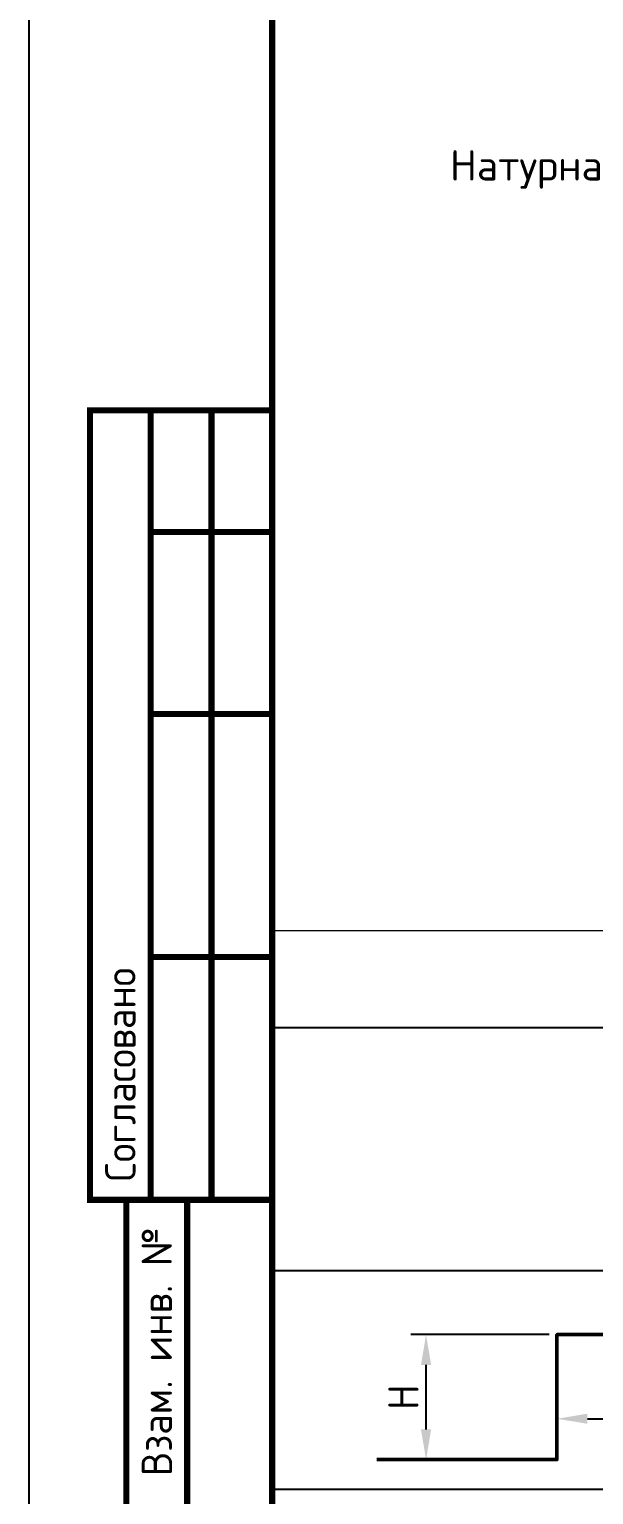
# Model space of a CAD drawing. Header units: metres. Extents: x 1981 to 7362, y 1229 to 3678.
# Drawn here: x 3013.3 to 3059.8, y 2389.2 to 2509.9 of the extents above; entities that cross this region are included whole.
import ezdxf
from ezdxf.enums import TextEntityAlignment as Align

# ---------------------------------------------------------------- set-up
doc = ezdxf.new("R2010")
doc.units = ezdxf.units.M
doc.layers.add('Основной', color=255, linetype='Continuous', lineweight=50)
doc.layers.add('Форматы', color=7, linetype='Continuous')
doc.styles.add('-ISOCPEUR-', font='isocpeur.ttf')
doc.styles.add('GOST-2.304_Type-B', font='GOST Common.ttf')
doc.styles.get("Standard").update_dxf_attribs({"font": 'GOST Common.ttf'})
doc.dimstyles.new('ISO-25', dxfattribs={"dimtxt": 2.5, "dimasz": 2.5, "dimexe": 1.25, "dimexo": 0.625, "dimtad": 1, "dimtxsty": 'Standard', "dimcen": 2.5, "dimadec": 0, "dimazin": 0, "dimtfac": 1, "dimtmove": 0, "dimatfit": 3, "dimfxl": 1, "dimarcsym": 0})

# ---------------------------------------------------------------- blocks, each defined once
blk = doc.blocks.new('*U143')
blk.add_lwpolyline([(0, 0), (420, 0), (420, -297), (0, -297)], close=True)
at = {"const_width": 0.5}
blk.add_lwpolyline([(20, -5), (415, -5), (415, -292), (20, -292)], close=True, dxfattribs=at)
for points in [[(20, -207), (5, -207), (5, -142), (20, -142)], [(10, -142), (10, -207)], [(15, -142), (15, -207)], [(10, -152), (20, -152)], [(10, -167), (20, -167)], [(10, -187), (20, -187)], [(20, -292), (8, -292), (8, -207), (20, -207)], [(13, -207), (13, -292)]]:
    blk.add_lwpolyline(points, dxfattribs=at)
at = {"style": 'GOST-2.304_Type-B'}
blk.add_text('Согласовано', height=2.5, rotation=90, dxfattribs=at).set_placement((7.5, -205.5), align=Align.MIDDLE_LEFT)
blk.add_text('Взам. инв. №', height=2.5, rotation=90, dxfattribs=at).set_placement((10.5, -219.5), align=Align.MIDDLE_CENTER)
blk.add_attdef('РАЗРАБОТАЛ', text='', height=2.5, dxfattribs=at).set_placement((250.5, -264.22), align=Align.MIDDLE_LEFT)
at = {"style": 'GOST-2.304_Type-B', "flags": 8}
for tag, height, p in [('ДАТА', 2.5, (290.07, -264.4)), ('ЛИСТ', 3, (386.39, -271.92)), ('ЛИСТОВ', 3, (403.89, -271.92)), ('ФОРМАТ', 3, (380.97, -294.75))]:
    blk.add_attdef(tag, text='', height=height, dxfattribs=at).set_placement(p, align=Align.MIDDLE_CENTER)
at = {"style": 'GOST-2.304_Type-B'}
blk.add_attdef('ПРОВЕРИЛ', (250.75, -270.73), '', height=2.5, dxfattribs=at)
at = {"lineweight": 30, "flags": 104}
for tag, p in [('ТЕПЛОВЫЕ_СЕТИ', (330, -269.5)), ('ИМЯ_ЧЕРТЕЖА', (330, -284.5))]:
    blk.add_attdef(tag, text='', height=3, dxfattribs=at).set_placement(p, align=Align.MIDDLE_CENTER)
blk = doc.blocks.new('*T66')
at = {"layer": 'Defpoints', "color": 8, "linetype": 'ByBlock', "lineweight": 0, "transparency": 16777216}
for p, q in [((0, 0), (185, 0)), ((0, 0), (0, -8)), ((185, 0), (185, -8))]:
    blk.add_line(p, q, dxfattribs=at)
at = {"layer": 'Основной', "color": 0, "linetype": 'ByBlock', "lineweight": -2, "transparency": 16777216}
for p, q in [((0, -8), (185, -8)), ((0, -8), (0, -46)), ((65, -8), (65, -46)), ((85, -8), (85, -46)), ((155, -8), (155, -46)), ((175, -8), (175, -46)), ((185, -8), (185, -46)), ((85, -16), (155, -16)), ((110, -16), (110, -46)), ((125, -16), (125, -46)), ((140, -16), (140, -46)), ((0, -28), (185, -28)), ((0, -46), (185, -46))]:
    blk.add_line(p, q, dxfattribs=at)
at = {"layer": 'Основной', "color": 0, "transparency": 16777216, "attachment_point": 5}
for s, insert, char_height, width in [('Габариты П-компенсатора', (92.5, -4), 3.5, 182), ('Размеры, мм', (120, -12), 2.5, 67), ('{\\T0.9;Компенсирующая способность, мм}', (165, -18), 2.5, 17), ('Обозначение компенсатора', (75, -18), 2.5, 17), ('Экскиз', (32.5, -18), 2.5, 62), ('Кол.', (180, -18), 2.5, 7), ('DN', (97.5, -22), 2.5, 22), ('H', (117.5, -22), 2.5, 12), ('A', (132.5, -22), 2.5, 12), ('R', (147.5, -22), 2.5, 12), ('К1', (75, -37), 2.5, 17), ('273', (97.5, -37), 2.5, 22), ('2000', (117.5, -37), 2.5, 12), ('3000', (132.5, -37), 2.5, 12), ('1,5', (147.5, -37), 2.5, 12), ('34', (165, -37), 2.5, 17)]:
    blk.add_mtext(s, dxfattribs=dict(at, insert=insert, char_height=char_height, width=width))
blk = doc.blocks.new('*D68')
at = {"layer": 'Defpoints', "color": 0, "lineweight": 50, "transparency": 16777216}
for p in [(3045.96, 2402.41), (3056.74, 2402.41), (3056.74, 2392.11)]:
    blk.add_point(p, dxfattribs=at)
at = {"layer": 'Основной', "color": 0, "lineweight": -2, "transparency": 16777216}
for p, q in [((3056.11, 2402.41), (3044.71, 2402.41)), ((3045.96, 2394.61), (3045.96, 2399.91)), ((3056.11, 2392.11), (3044.71, 2392.11))]:
    blk.add_line(p, q, dxfattribs=at)
at = {"layer": 'Основной', "color": 0, "lineweight": 50, "transparency": 16777216}
for points in [[(3045.54, 2399.91), (3046.38, 2399.91), (3045.96, 2402.41)], [(3045.54, 2394.61), (3046.38, 2394.61), (3045.96, 2392.11)]]:
    blk.add_solid(points, dxfattribs=at)
at = {"layer": 'Основной', "color": 0, "lineweight": 25, "transparency": 16777216, "insert": (3044.09, 2397.26), "char_height": 2.5, "attachment_point": 5, "rotation": 90, "bg_fill": 3, "box_fill_scale": 1.1, "bg_fill_color": 256, "bg_fill_true_color": 13158600, "bg_fill_transparency": 0}
blk.add_mtext('Н', dxfattribs=at)
blk = doc.blocks.new('*D69')
at = {"layer": 'Defpoints', "color": 0, "lineweight": 50, "transparency": 16777216}
for p in [(3056.74, 2402.41), (3079.51, 2402.41), (3079.51, 2395.48)]:
    blk.add_point(p, dxfattribs=at)
at = {"layer": 'Основной', "color": 0, "lineweight": -2, "transparency": 16777216}
for p, q in [((3056.74, 2401.78), (3056.74, 2394.23)), ((3079.51, 2401.78), (3079.51, 2394.23)), ((3059.24, 2395.48), (3077.01, 2395.48))]:
    blk.add_line(p, q, dxfattribs=at)
at = {"layer": 'Основной', "color": 0, "lineweight": 50, "transparency": 16777216}
for points in [[(3059.24, 2395.9), (3059.24, 2395.07), (3056.74, 2395.48)], [(3077.01, 2395.9), (3077.01, 2395.07), (3079.51, 2395.48)]]:
    blk.add_solid(points, dxfattribs=at)
at = {"layer": 'Основной', "color": 0, "lineweight": 25, "transparency": 16777216, "insert": (3068.92, 2397.36), "char_height": 2.5, "attachment_point": 5, "bg_fill": 3, "box_fill_scale": 1.1, "bg_fill_color": 256, "bg_fill_true_color": 13158600, "bg_fill_transparency": 0}
blk.add_mtext('А', dxfattribs=at)

msp = doc.modelspace()

# ---------------------------------------------------------------- linework, layer by layer
at = {"layer": 'Основной'}
msp.add_lwpolyline([(3041.92, 2392.114), (3056.736, 2392.114), (3056.736, 2402.407), (3079.507, 2402.407), (3079.507, 2392.114), (3093.075, 2392.114)], dxfattribs=at)

# ---------------------------------------------------------------- block references
msp.add_blockref('*T66', (3033.291, 2435.696))
at = {"layer": 'Форматы'}
msp.add_blockref('*U143', (3013.291, 2620.512), dxfattribs=at)

# ---------------------------------------------------------------- texts
at = {"color": 0, "style": '-ISOCPEUR-'}
msp.add_text('Натурная отметка земли', height=2.5, dxfattribs=at).set_placement((3047.926, 2497.446))

# ---------------------------------------------------------------- next in the draw order: dimensions: what is measured, and where the dimension line sits
at = {"layer": 'Основной', "lineweight": 25}
dim = msp.add_linear_dim(base=(3045.961, 2402.407), p1=(3056.736, 2392.114), p2=(3056.736, 2402.407), angle=90, text='Н', dimstyle='ISO-25', override={"dimfxl": 0, "dimtfill": 1, "dimarcsym": 2}, dxfattribs=at)
dim.commit()
dim.dimension.update_dxf_attribs({"geometry": '*D68', "text_midpoint": (3044.086, 2397.261)})

# ---------------------------------------------------------------- next in the draw order: dimensions: what is measured, and where the dimension line sits
dim = msp.add_linear_dim(base=(3079.507, 2395.484), p1=(3056.736, 2402.407), p2=(3079.507, 2402.407), text='А', dimstyle='ISO-25', override={"dimfxl": 0, "dimtfill": 1, "dimarcsym": 2}, dxfattribs=at)
dim.commit()
dim.dimension.update_dxf_attribs({"geometry": '*D69', "text_midpoint": (3068.92, 2395.484), "dimtype": 160})

doc.saveas('drawing.dxf')
